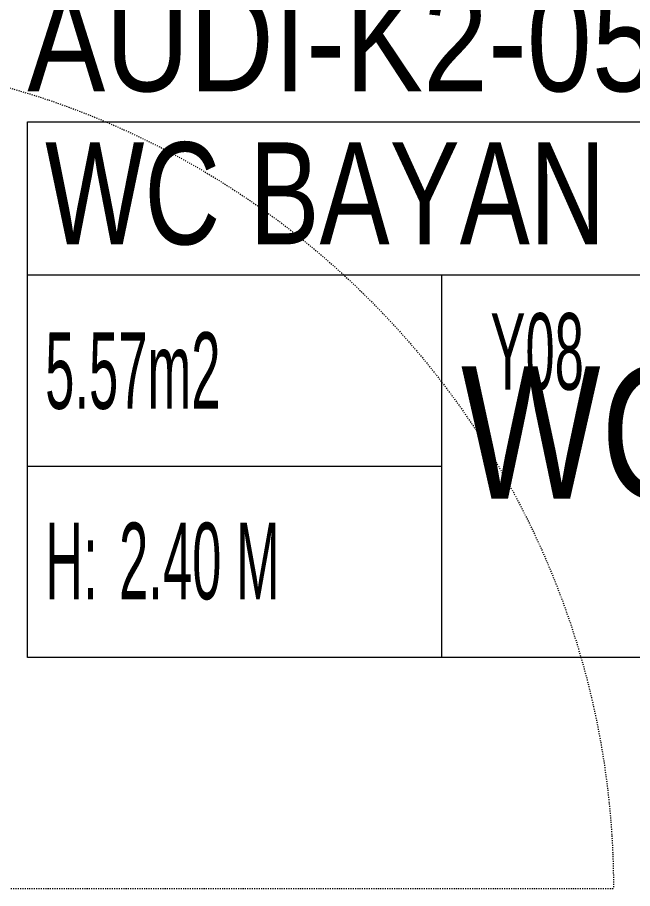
# Model space of a CAD drawing. Extents: x -2749 to 23780, y -1311 to 8245.
# Drawn here: x 14216.5 to 14276.8, y 2454.6 to 2540 of the extents above; entities that cross this region are included whole.
import ezdxf
from ezdxf.enums import TextEntityAlignment as Align

# ---------------------------------------------------------------- set-up
doc = ezdxf.new("R2010")
doc.units = 0
doc.header["$MEASUREMENT"] = 0
doc.linetypes.add('DOT2', pattern=[0.125, 0, -0.125])
doc.layers.get('0').update_dxf_attribs({"color": 9, "lineweight": 9})
for name, color, linetype, lineweight in [('20', 9, 'DOT2', 9), ('21', 9, 'Continuous', 9), ('Y-MAHAL', 251, 'Continuous', 13)]:
    doc.layers.add(name, color=color, linetype=linetype, lineweight=lineweight)
doc.styles.add('Arial', font='arial.ttf', dxfattribs={"height": 2.5})
doc.styles.add('MuuM_TEXT-STANDART', font='ARIALN.TTF')

# ---------------------------------------------------------------- blocks, each defined once
blk = doc.blocks.new('0_roomno2-flat-2')
at = {"layer": '21'}
blk.add_lwpolyline([(96.875, -52.5), (0, -52.5), (0, 0), (96.875, 0)], close=True, dxfattribs=at)
for points in [[(0, -15), (96.875, -15)], [(40.625, -15), (40.625, -52.5)], [(0, -33.75), (40.625, -33.75)]]:
    blk.add_lwpolyline(points, dxfattribs=at)
at = {"layer": '21', "style": 'MuuM_TEXT-STANDART', "width": 0.6}
blk.add_text('H:', height=7.5, dxfattribs=at).set_placement((1.75, -43.04), align=Align.MIDDLE_LEFT)
at = {"layer": '21', "style": 'Arial'}
blk.add_attdef('ODANO', (0, 5.85), '', height=10, dxfattribs=at)
blk.add_attdef('MEKANADI', text='', height=10, dxfattribs=at).set_placement((1.75, -15), align=Align.BOTTOM_LEFT)
at = {"layer": '21', "style": 'MuuM_TEXT-STANDART', "width": 0.6}
for tag, p in [('YER01', (50, -22.5)), ('TAVAN01', (68.75, -22.5)), ('DUVAR01', (87.5, -22.5)), ('YER02', (50, -33.75)), ('TAVAN02', (68.75, -33.75)), ('DUVAR02', (87.5, -33.75)), ('YER03', (50, -45)), ('TAVAN03', (68.75, -45)), ('DUVAR03', (87.5, -45))]:
    blk.add_attdef(tag, text='', height=7.5, dxfattribs=at).set_placement(p, align=Align.MIDDLE_CENTER)
for tag, p in [('M2', (1.75, -24.375)), ('TEMIZTAVANYUKSEKLIGI', (9, -43.04))]:
    blk.add_attdef(tag, text='', height=7.5, dxfattribs=at).set_placement(p, align=Align.MIDDLE_LEFT)
blk = doc.blocks.new('p-kapı')
at = {"layer": '20'}
blk.add_lwpolyline([(4.87, -4.6), (86.47, -4.6)], dxfattribs=at)
blk.add_arc((4.87, -4.6), 81.6, 270.10532, 0, dxfattribs=at)
blk = doc.blocks.new('p-2. kat planı')
ref = blk.add_blockref('0_roomno2-flat-2', (14217.478, 2529.755))
ref.add_attrib('ODANO', 'AUDI-K2-05', dxfattribs={"layer": '21', "height": 10, "style": 'MuuM_TEXT-STANDART'}).set_placement((14217.478, 2529.755), align=Align.BOTTOM_LEFT)
ref.add_attrib('MEKANADI', 'WC BAYAN', dxfattribs={"layer": '21', "height": 10, "style": 'MuuM_TEXT-STANDART', "width": 0.9}).set_placement((14219.228, 2514.755), align=Align.BOTTOM_LEFT)
ref.add_attrib('M2', '5.57m2', dxfattribs={"layer": '21', "height": 7.5, "style": 'MuuM_TEXT-STANDART', "width": 0.6}).set_placement((14219.228, 2505.38), align=Align.MIDDLE_LEFT)
ref.add_attrib('TEMIZTAVANYUKSEKLIGI', '2.40 M', dxfattribs={"layer": '21', "height": 7.5, "style": 'MuuM_TEXT-STANDART', "width": 0.6}).set_placement((14226.478, 2486.716), align=Align.MIDDLE_LEFT)
ref.add_attrib('YER01', 'Y08', dxfattribs={"layer": '21', "height": 7.5, "style": 'MuuM_TEXT-STANDART', "width": 0.6}).set_placement((14267.478, 2507.255), align=Align.MIDDLE_CENTER)
at = {"xscale": -1, "rotation": 180}
blk.add_blockref('p-kapı', (14188.5, 2450), dxfattribs=at)

msp = doc.modelspace()

# ---------------------------------------------------------------- block references
msp.add_blockref('p-2. kat planı', (0, 0))

# ---------------------------------------------------------------- texts
at = {"layer": 'Y-MAHAL', "style": 'Arial', "width": 0.8}
msp.add_text('WC BY', height=13, dxfattribs=at).set_placement((14283.805, 2499.317), align=Align.MIDDLE)

doc.saveas('drawing.dxf')
